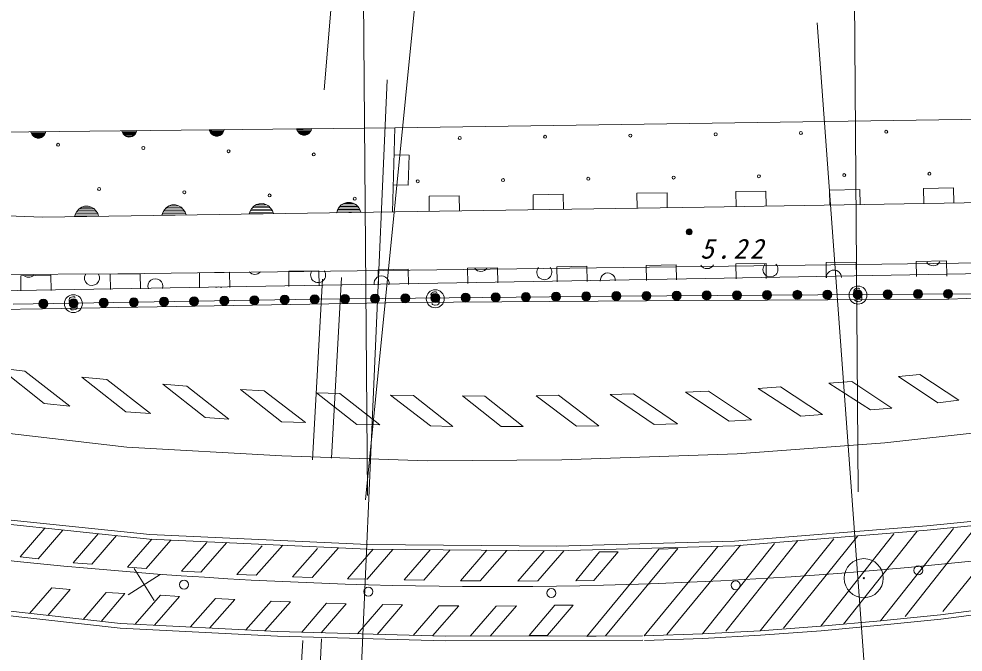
# Model space of a CAD drawing. Units: millimetres, scale not verified. Extents: x 40000 to 680000, y 20000 to 380000.
# Drawn here: x 145278 to 176587, y 268791 to 289784 of the extents above; entities that cross this region are included whole.
import ezdxf

# ---------------------------------------------------------------- set-up
doc = ezdxf.new("R2010")
doc.units = ezdxf.units.MM
doc.header["$LTSCALE"] = 1000
doc.linetypes.add('DASHED_SPACED', pattern=[12, 6, -6])
doc.layers.add('S-BGD', color=7, linetype='Continuous', lineweight=13)
doc.styles.add('ＭＳ ゴシック', font='')
doc.styles.get('ＭＳ ゴシック').set_extended_font_data('MS Gothic')

msp = doc.modelspace()

# ---------------------------------------------------------------- linework, layer by layer
at = {"layer": 'S-BGD'}
for p, q in [((155402, 287433), (157141, 308126)), ((158572, 291924), (156775, 273844)), ((172978, 291294), (173111, 274110)), ((156833, 273984), (156700, 291168)), ((171751, 289651), (173951, 259482)), ((157484, 287765), (156164, 257283)), ((211950, 286963), (157739, 286177)), ((157739, 286177), (141985, 286000)), ((157739, 286177), (157664, 283386)), ((145672, 286041), (146172, 286047)), ((145692, 285984), (145672, 286041)), ((146160, 286016), (145685, 286010)), ((145722, 285936), (145692, 285984)), ((145698, 285979), (146148, 285984)), ((146129, 285953), (145718, 285948)), ((145772, 285881), (145722, 285936)), ((145741, 285917), (146105, 285921)), ((145827, 285852), (145772, 285881)), ((146075, 285890), (145773, 285886)), ((145832, 285856), (146018, 285858)), ((146022, 285854), (145963, 285835)), ((146076, 285885), (146022, 285854)), ((146125, 285940), (146076, 285885)), ((146153, 285989), (146125, 285940)), ((146172, 286047), (146153, 285989)), ((148689, 286075), (149188, 286081)), ((148708, 286018), (148689, 286075)), ((149176, 286050), (148701, 286044)), ((148738, 285970), (148708, 286018)), ((148714, 286013), (149164, 286018)), ((149146, 285987), (148735, 285982)), ((148788, 285915), (148738, 285970)), ((148757, 285951), (149121, 285955)), ((148843, 285886), (148788, 285915)), ((149091, 285924), (148789, 285920)), ((148902, 285868), (148843, 285886)), ((148848, 285890), (149034, 285892)), ((148980, 285869), (148902, 285868)), ((149038, 285888), (148980, 285869)), ((149093, 285919), (149038, 285888)), ((149141, 285974), (149093, 285919)), ((149169, 286023), (149141, 285974)), ((149188, 286081), (149169, 286023)), ((151586, 286108), (152086, 286113)), ((151606, 286050), (151586, 286108)), ((152074, 286082), (151599, 286077)), ((151636, 286002), (151606, 286050)), ((151612, 286046), (152062, 286051)), ((152044, 286019), (151633, 286015)), ((151686, 285948), (151636, 286002)), ((151655, 285984), (152019, 285988)), ((151741, 285918), (151686, 285948)), ((151989, 285956), (151687, 285953)), ((151800, 285900), (151741, 285918)), ((151746, 285922), (151932, 285924)), ((151878, 285901), (151800, 285900)), ((151936, 285920), (151878, 285901)), ((151991, 285951), (151936, 285920)), ((152039, 286007), (151991, 285951)), ((152067, 286056), (152039, 286007)), ((152086, 286113), (152067, 286056)), ((154484, 286140), (154984, 286146)), ((154504, 286083), (154484, 286140)), ((154972, 286114), (154497, 286109)), ((154534, 286035), (154504, 286083)), ((154510, 286078), (154960, 286083)), ((154942, 286052), (154530, 286047)), ((154584, 285980), (154534, 286035)), ((154553, 286016), (154917, 286020)), ((154639, 285951), (154584, 285980)), ((154887, 285989), (154585, 285985)), ((154698, 285933), (154639, 285951)), ((154644, 285955), (154830, 285957)), ((154776, 285934), (154698, 285933)), ((154834, 285953), (154776, 285934)), ((154889, 285984), (154834, 285953)), ((154937, 286039), (154889, 285984)), ((154965, 286088), (154937, 286039)), ((154984, 286146), (154965, 286088)), ((145886, 285834), (145827, 285852)), ((145963, 285835), (145886, 285834)), ((158214, 285268), (157715, 285281)), ((158188, 284268), (158214, 285268)), ((157688, 284282), (158188, 284268)), ((166772, 284020), (165772, 284005)), ((165772, 284005), (165779, 283505)), ((166779, 283520), (166772, 284020)), ((170049, 284074), (169049, 284057)), ((169049, 284057), (169058, 283557)), ((170058, 283574), (170049, 284074)), ((173160, 284129), (172160, 284111)), ((172160, 284111), (172169, 283611)), ((173169, 283629), (173160, 284129)), ((176272, 284183), (175272, 284166)), ((175272, 284166), (175281, 283666)), ((176280, 283683), (176272, 284183)), ((155967, 283619), (156054, 283669)), ((156054, 283669), (156148, 283700)), ((156358, 283667), (156060, 283663)), ((156148, 283700), (156272, 283702)), ((156272, 283702), (156366, 283673)), ((156366, 283673), (156455, 283627)), ((159879, 283919), (158879, 283904)), ((158879, 283904), (158887, 283404)), ((159887, 283419), (159879, 283919)), ((163325, 283970), (162326, 283955)), ((162326, 283955), (162333, 283455)), ((163333, 283470), (163325, 283970)), ((168002, 283538), (189782, 283920)), ((139326, 283470), (146072, 283214)), ((146072, 283214), (168002, 283538)), ((147152, 283322), (147197, 283401)), ((147189, 283381), (147847, 283391)), ((147197, 283401), (147273, 283490)), ((147810, 283440), (147228, 283431)), ((147273, 283490), (147361, 283539)), ((147276, 283482), (147759, 283489)), ((147361, 283539), (147454, 283571)), ((147665, 283538), (147367, 283534)), ((147454, 283571), (147578, 283573)), ((147578, 283573), (147673, 283544)), ((147673, 283544), (147761, 283497)), ((147761, 283497), (147841, 283411)), ((147841, 283411), (147890, 283333)), ((150019, 283273), (150050, 283365)), ((150050, 283365), (150095, 283444)), ((150778, 283384), (150058, 283373)), ((150087, 283424), (150745, 283434)), ((150095, 283444), (150171, 283533)), ((150708, 283483), (150126, 283474)), ((150171, 283533), (150259, 283582)), ((150173, 283525), (150657, 283532)), ((150259, 283582), (150352, 283614)), ((150563, 283581), (150265, 283577)), ((150352, 283614), (150476, 283616)), ((150476, 283616), (150570, 283587)), ((150570, 283587), (150659, 283540)), ((150659, 283540), (150738, 283454)), ((150738, 283454), (150788, 283376)), ((150788, 283376), (150819, 283285)), ((152917, 283316), (152948, 283408)), ((152936, 283366), (153696, 283378)), ((152948, 283408), (152992, 283487)), ((153675, 283427), (152955, 283417)), ((152985, 283467), (153643, 283477)), ((152992, 283487), (153069, 283576)), ((153606, 283526), (153024, 283518)), ((153069, 283576), (153156, 283626)), ((153071, 283568), (153555, 283575)), ((153156, 283626), (153250, 283657)), ((153460, 283624), (153162, 283620)), ((153250, 283657), (153374, 283659)), ((153374, 283659), (153468, 283630)), ((153468, 283630), (153557, 283583)), ((153557, 283583), (153636, 283497)), ((153636, 283497), (153685, 283419)), ((153685, 283419), (153717, 283328)), ((155815, 283359), (155845, 283451)), ((156615, 283371), (155815, 283359)), ((155834, 283409), (156594, 283421)), ((155845, 283451), (155890, 283530)), ((156573, 283470), (155853, 283460)), ((155883, 283510), (156540, 283520)), ((155890, 283530), (155967, 283619)), ((156504, 283569), (155922, 283561)), ((155969, 283611), (156453, 283618)), ((156455, 283627), (156534, 283540)), ((156534, 283540), (156583, 283462)), ((156583, 283462), (156615, 283371)), ((147121, 283230), (147152, 283322)), ((147921, 283242), (147121, 283230)), ((147141, 283280), (147900, 283291)), ((147880, 283341), (147160, 283330)), ((147890, 283333), (147921, 283242)), ((150819, 283285), (150019, 283273)), ((150038, 283323), (150798, 283334)), ((153717, 283328), (152917, 283316)), ((167958, 281580), (190844, 281863)), ((148560, 281334), (167958, 281580)), ((158188, 281482), (157188, 281465)), ((158196, 280982), (158188, 281482)), ((161150, 281531), (160151, 281515)), ((160151, 281515), (160159, 281015)), ((161159, 281031), (161150, 281531)), ((164113, 281581), (163113, 281564)), ((163113, 281564), (163121, 281064)), ((164121, 281081), (164113, 281581)), ((167075, 281630), (166075, 281613)), ((166075, 281613), (166083, 281113)), ((167083, 281130), (167075, 281630)), ((170053, 281675), (169053, 281660)), ((169053, 281660), (169060, 281161)), ((170060, 281175), (170053, 281675)), ((173044, 281717), (172044, 281703)), ((172044, 281703), (172051, 281203)), ((173051, 281217), (173044, 281717)), ((176035, 281759), (175035, 281745)), ((175035, 281745), (175042, 281245)), ((176042, 281259), (176035, 281759)), ((168048, 281177), (138443, 280656)), ((138553, 281273), (148560, 281334)), ((146339, 281284), (145339, 281267)), ((145339, 281267), (145347, 280767)), ((146347, 280784), (146339, 281284)), ((149301, 281334), (148301, 281317)), ((148301, 281317), (148310, 280817)), ((149310, 280834), (149301, 281334)), ((152264, 281383), (151264, 281366)), ((151264, 281366), (151272, 280866)), ((152272, 280883), (152264, 281383)), ((155226, 281432), (154226, 281416)), ((154226, 281416), (154234, 280916)), ((155234, 280932), (155226, 281432)), ((157188, 281465), (157197, 280965)), ((177423, 281345), (168048, 281177)), ((173035, 280847), (172999, 280829)), ((173081, 280855), (173035, 280847)), ((173113, 280855), (173081, 280855)), ((173137, 280849), (173113, 280855)), ((173156, 280835), (173137, 280849)), ((146981, 280545), (146953, 280517)), ((147017, 280563), (146981, 280545)), ((147063, 280572), (147017, 280563)), ((147095, 280572), (147063, 280572)), ((147119, 280566), (147095, 280572)), ((147139, 280551), (147119, 280566)), ((165094, 280596), (155103, 280488)), ((158954, 280679), (158941, 280642)), ((158941, 280642), (158946, 280608)), ((158946, 280608), (158952, 280586)), ((158952, 280586), (158969, 280559)), ((158982, 280707), (158954, 280679)), ((158969, 280559), (158993, 280547)), ((159018, 280724), (158982, 280707)), ((158993, 280547), (159171, 280485)), ((159064, 280733), (159018, 280724)), ((159096, 280733), (159064, 280733)), ((159120, 280727), (159096, 280733)), ((159140, 280712), (159120, 280727)), ((175108, 280662), (165094, 280596)), ((172970, 280801), (172958, 280765)), ((172958, 280765), (172962, 280731)), ((172962, 280731), (172968, 280709)), ((172968, 280709), (172986, 280682)), ((172999, 280829), (172970, 280801)), ((172986, 280682), (173009, 280669)), ((173009, 280669), (173188, 280607)), ((173188, 280607), (173210, 280584)), ((173210, 280584), (173229, 280549)), ((173229, 280549), (173233, 280513)), ((177102, 280674), (175108, 280662)), ((176111, 280496), (184104, 280762)), ((155103, 280488), (145090, 280323)), ((146062, 280171), (158087, 280376)), ((146953, 280517), (146940, 280481)), ((146940, 280481), (146945, 280447)), ((146945, 280447), (146950, 280425)), ((146950, 280425), (146968, 280398)), ((146968, 280398), (146992, 280385)), ((146992, 280385), (147170, 280323)), ((147170, 280323), (147193, 280300)), ((147193, 280300), (147211, 280265)), ((147215, 280230), (147210, 280200)), ((147211, 280265), (147215, 280230)), ((158087, 280376), (166091, 280439)), ((158996, 280320), (158969, 280350)), ((159024, 280302), (158996, 280320)), ((159055, 280295), (159024, 280302)), ((159085, 280296), (159055, 280295)), ((159153, 280309), (159085, 280296)), ((159196, 280331), (159153, 280309)), ((159171, 280485), (159194, 280462)), ((159194, 280462), (159213, 280427)), ((159211, 280361), (159196, 280331)), ((159216, 280391), (159211, 280361)), ((159213, 280427), (159216, 280391)), ((166091, 280439), (176111, 280496)), ((173013, 280442), (172986, 280472)), ((173041, 280425), (173013, 280442)), ((173071, 280417), (173041, 280425)), ((173101, 280418), (173071, 280417)), ((173169, 280431), (173101, 280418)), ((173212, 280453), (173169, 280431)), ((173228, 280483), (173212, 280453)), ((173233, 280513), (173228, 280483)), ((138054, 280044), (146062, 280171)), ((146995, 280159), (146968, 280189)), ((147023, 280141), (146995, 280159)), ((147053, 280133), (147023, 280141)), ((147084, 280134), (147053, 280133)), ((147152, 280147), (147084, 280134)), ((147195, 280169), (147152, 280147)), ((147210, 280200), (147195, 280169)), ((146119, 277037), (144639, 278205)), ((144639, 278205), (145477, 278106)), ((145477, 278106), (146964, 276946)), ((148819, 276761), (147368, 277902)), ((147368, 277902), (148198, 277832)), ((148198, 277832), (149641, 276703)), ((172138, 277705), (172895, 277767)), ((174223, 276878), (172895, 277767)), ((174446, 277925), (175151, 277998)), ((174446, 277925), (175745, 277052)), ((176446, 277147), (175151, 277998)), ((150049, 277673), (151450, 276569)), ((150049, 277673), (150851, 277607)), ((150851, 277607), (152243, 276514)), ((153991, 276428), (152623, 277498)), ((152623, 277498), (153414, 277458)), ((153414, 277458), (154777, 276401)), ((167380, 277408), (168149, 277438)), ((167380, 277408), (168824, 276449)), ((169568, 276486), (168149, 277438)), ((169788, 277531), (170536, 277591)), ((169788, 277531), (171202, 276611)), ((170536, 277591), (171925, 276666)), ((171925, 276666), (170536, 277591)), ((172138, 277705), (173514, 276824)), ((155147, 277385), (155921, 277366)), ((155147, 277385), (156480, 276338)), ((157246, 276323), (155921, 277366)), ((157604, 277310), (158361, 277297)), ((157604, 277310), (158922, 276289)), ((159664, 276275), (158361, 277297)), ((159982, 277284), (160727, 277281)), ((159982, 277284), (161269, 276268)), ((161997, 276271), (160727, 277281)), ((162430, 277290), (163166, 277304)), ((162430, 277290), (163771, 276286)), ((164505, 276293), (163166, 277304)), ((164885, 277331), (165658, 277353)), ((164885, 277331), (166339, 276333)), ((167111, 276364), (165658, 277353)), ((175745, 277052), (176446, 277147)), ((146964, 276946), (146119, 277037)), ((173514, 276824), (174223, 276878)), ((149641, 276703), (148819, 276761)), ((152243, 276514), (151450, 276569)), ((168824, 276449), (169568, 276486)), ((171202, 276611), (171925, 276666)), ((148859, 275588), (143530, 276209)), ((154777, 276401), (153991, 276428)), ((156480, 276338), (157246, 276323)), ((158922, 276289), (159664, 276275)), ((161269, 276268), (161997, 276271)), ((163771, 276286), (164505, 276293)), ((166339, 276333), (167111, 276364)), ((178198, 276193), (173991, 275731)), ((154001, 275294), (148859, 275588)), ((173991, 275731), (169099, 275363)), ((158813, 275137), (154001, 275294)), ((169099, 275363), (163280, 275162)), ((163280, 275162), (158813, 275137)), ((175381, 272979), (182346, 273672)), ((143075, 273370), (149622, 272690)), ((182362, 273523), (175394, 272830)), ((149611, 272540), (143055, 273222)), ((175918, 270135), (178297, 273096)), ((146135, 272901), (145317, 271951)), ((146740, 272839), (145919, 271884)), ((147907, 272717), (147080, 271755)), ((169004, 272468), (175381, 272979)), ((175394, 272830), (169012, 272318)), ((171873, 269650), (174286, 272709)), ((175061, 272803), (172622, 269713)), ((176267, 272888), (173844, 269828)), ((177053, 272995), (174661, 269974)), ((148512, 272654), (147695, 271704)), ((149681, 272537), (148880, 271605)), ((150315, 272507), (149502, 271562)), ((156842, 272206), (149611, 272540)), ((149622, 272690), (156846, 272356)), ((151514, 272429), (150675, 271479)), ((152174, 272422), (151308, 271441)), ((163113, 272299), (169004, 272468)), ((167945, 269393), (170330, 272395)), ((171105, 272486), (168716, 269480)), ((172305, 272542), (169856, 269498)), ((173095, 272646), (170629, 269581)), ((153342, 272319), (152503, 271369)), ((154025, 272336), (153145, 271341)), ((155179, 272221), (154355, 271288)), ((155873, 272251), (155000, 271263)), ((157026, 272204), (156172, 271218)), ((157682, 272198), (156823, 271205)), ((163114, 272149), (156842, 272206)), ((156846, 272356), (163113, 272299)), ((158919, 272187), (158050, 271182)), ((159576, 272181), (158703, 271172)), ((160796, 272170), (159917, 271154)), ((161452, 272164), (160575, 271151)), ((162697, 272153), (161825, 271145)), ((163362, 272156), (162490, 271149)), ((169012, 272318), (163114, 272149)), ((163747, 271157), (164535, 272110)), ((164115, 269312), (166497, 272203)), ((165144, 272118), (164346, 271168)), ((164535, 272110), (165144, 272118)), ((164733, 269326), (167122, 272226)), ((166012, 269330), (168449, 272287)), ((167122, 272226), (166497, 272203)), ((169200, 272333), (166763, 269376)), ((145919, 271884), (145317, 271951)), ((147695, 271704), (147080, 271755)), ((149502, 271562), (148880, 271605)), ((149097, 271558), (149766, 270502)), ((151308, 271441), (150675, 271479)), ((148904, 270695), (149959, 271365)), ((153145, 271341), (152503, 271369)), ((155000, 271263), (154355, 271288)), ((156823, 271205), (156172, 271218)), ((158703, 271172), (158050, 271182)), ((160575, 271151), (159917, 271154)), ((162490, 271149), (161825, 271145)), ((163747, 271157), (164346, 271168)), ((146365, 270924), (145633, 270072)), ((146979, 270871), (146235, 270005)), ((146365, 270924), (146979, 270871)), ((148167, 270768), (147407, 269875)), ((148796, 270736), (148007, 269809)), ((148167, 270768), (148796, 270736)), ((149974, 270675), (149135, 269713)), ((150605, 270639), (149770, 269680)), ((149974, 270675), (150605, 270639)), ((151796, 270569), (150957, 269620)), ((152436, 270538), (151596, 269587)), ((151796, 270569), (152436, 270538)), ((148634, 269588), (142069, 270316)), ((142090, 270465), (148646, 269738)), ((153640, 270478), (152800, 269525)), ((154286, 270454), (153438, 269492)), ((153640, 270478), (154286, 270454)), ((155481, 270410), (154659, 269448)), ((156127, 270396), (155301, 269430)), ((155481, 270410), (156127, 270396)), ((157348, 270368), (156511, 269396)), ((157997, 270355), (157155, 269378)), ((157348, 270368), (157997, 270355)), ((159204, 270330), (158351, 269344)), ((159861, 270326), (158996, 269326)), ((159204, 270330), (159861, 270326)), ((161106, 270317), (160237, 269317)), ((161777, 270327), (160901, 269319)), ((161106, 270317), (161777, 270327)), ((162198, 269346), (163048, 270347)), ((163653, 270347), (162810, 269354)), ((163048, 270347), (163653, 270347)), ((175836, 270032), (177885, 270295)), ((173844, 269828), (175836, 270032)), ((177906, 270147), (175853, 269883)), ((153851, 269321), (148634, 269588)), ((153857, 269471), (148646, 269738)), ((169856, 269498), (171873, 269650)), ((171873, 269650), (173844, 269828)), ((173857, 269679), (171885, 269501)), ((175853, 269883), (173858, 269679)), ((159410, 269165), (153851, 269321)), ((153857, 269471), (159412, 269315)), ((159412, 269315), (165960, 269333)), ((162810, 269354), (162198, 269346)), ((164115, 269312), (164733, 269326)), ((166012, 269330), (167945, 269393)), ((167945, 269393), (169856, 269498)), ((169865, 269349), (167951, 269244)), ((171885, 269501), (169865, 269349)), ((165964, 269183), (159410, 269165)), ((167951, 269244), (166017, 269180))]:
    msp.add_line(p, q, dxfattribs=at)
at = {"layer": 'S-BGD', "linetype": 'DASHED_SPACED'}
for p, q in [((155347, 281159), (154338, 262785)), ((155972, 281209), (154964, 262835))]:
    msp.add_line(p, q, dxfattribs=at)
at = {"layer": 'S-BGD'}
for centre, radius in [((159896, 285834), 49.7), ((162725, 285875), 49.7), ((165553, 285917), 49.7), ((168381, 285958), 49.7), ((171209, 286000), 49.7), ((174037, 286041), 49.7), ((146578, 285611), 49.7), ((149404, 285504), 49.7), ((152230, 285397), 49.7), ((155057, 285290), 49.7), ((169816, 284565), 49.7), ((172644, 284606), 49.7), ((175472, 284648), 49.7), ((158503, 284399), 49.7), ((161331, 284440), 49.7), ((164159, 284482), 49.7), ((166988, 284523), 49.7), ((147937, 284144), 49.7), ((150764, 284037), 49.7), ((153590, 283930), 49.7), ((156416, 283823), 49.7), ((167504, 282723), 100), ((167504, 282723), 87.5), ((167504, 282723), 75), ((167504, 282723), 62.5), ((167504, 282723), 50), ((167504, 282723), 37.5), ((167504, 282722), 25), ((167504, 282723), 12.5), ((173101, 280627), 298), ((147084, 280343), 298), ((149089, 280389), 149), ((150088, 280405), 149), ((150088, 280405), 132), ((151088, 280422), 149), ((151088, 280422), 132), ((151088, 280422), 115), ((152088, 280438), 149), ((152088, 280438), 132), ((152088, 280438), 115), ((152088, 280438), 96.7), ((153088, 280455), 149), ((153088, 280455), 132), ((153088, 280455), 115), ((153088, 280455), 96.7), ((153088, 280455), 79.5), ((154088, 280471), 149), ((154088, 280471), 132), ((154088, 280471), 115), ((154088, 280471), 96.7), ((154088, 280471), 79.5), ((155088, 280488), 149), ((155088, 280488), 132), ((155088, 280488), 115), ((155088, 280488), 96.7), ((155088, 280488), 79.5), ((155088, 280488), 58.5), ((156088, 280498), 149), ((156088, 280498), 132), ((156088, 280498), 115), ((156088, 280498), 96.7), ((156088, 280498), 79.5), ((156088, 280498), 58.5), ((156088, 280498), 40.5), ((157088, 280509), 149), ((157088, 280509), 132), ((157088, 280509), 115), ((157088, 280509), 96.7), ((157088, 280509), 79.5), ((157088, 280509), 58.5), ((157088, 280509), 40.5), ((157088, 280509), 23.2), ((158088, 280520), 149), ((158088, 280520), 132), ((158088, 280520), 115), ((158088, 280520), 96.7), ((158088, 280520), 79.5), ((158088, 280520), 58.5), ((158088, 280520), 40.5), ((158088, 280520), 23.2), ((159085, 280505), 298), ((159088, 280531), 149), ((159088, 280531), 132), ((159088, 280531), 115), ((159088, 280531), 96.7), ((159088, 280531), 79.5), ((159088, 280531), 58.5), ((159088, 280531), 40.5), ((159088, 280531), 23.2), ((159088, 280531), 4.5), ((160088, 280542), 149), ((160088, 280542), 132), ((160088, 280542), 115), ((160088, 280542), 96.7), ((160088, 280542), 79.5), ((160088, 280542), 58.5), ((160088, 280542), 40.5), ((160088, 280542), 23.2), ((160088, 280542), 4.5), ((161088, 280553), 149), ((161088, 280553), 132), ((161088, 280553), 115), ((161088, 280553), 96.7), ((161088, 280553), 79.5), ((161088, 280553), 58.5), ((161088, 280553), 40.5), ((161088, 280553), 23.2), ((161088, 280553), 4.5), ((162088, 280563), 149), ((162088, 280563), 132), ((162088, 280563), 115), ((162088, 280563), 96.7), ((162088, 280563), 79.5), ((162088, 280563), 58.5), ((162088, 280563), 40.5), ((162088, 280563), 23.2), ((162088, 280563), 4.5), ((163088, 280574), 149), ((163088, 280574), 132), ((163088, 280574), 115), ((163088, 280574), 96.7), ((163088, 280574), 79.5), ((163088, 280574), 58.5), ((163088, 280574), 40.5), ((163088, 280574), 23.2), ((163088, 280574), 4.5), ((164088, 280585), 149), ((164088, 280585), 132), ((164088, 280585), 115), ((164088, 280585), 96.7), ((164088, 280585), 79.5), ((164088, 280585), 58.5), ((164088, 280585), 40.5), ((164088, 280585), 23.2), ((164088, 280585), 4.5), ((165088, 280596), 149), ((165088, 280596), 132), ((165088, 280596), 115), ((165088, 280596), 96.7), ((165088, 280596), 79.5), ((165088, 280596), 58.5), ((165088, 280596), 40.5), ((165088, 280596), 23.2), ((165088, 280596), 4.5), ((166088, 280602), 149), ((166088, 280602), 132), ((166088, 280602), 115), ((166088, 280602), 96.7), ((166088, 280602), 79.5), ((166088, 280602), 58.5), ((166088, 280602), 40.5), ((166088, 280602), 23.2), ((166088, 280602), 4.5), ((167088, 280609), 149), ((167088, 280609), 132), ((167088, 280609), 115), ((167088, 280609), 96.7), ((167088, 280609), 79.5), ((167088, 280609), 58.5), ((167088, 280609), 40.5), ((167088, 280609), 23.2), ((167088, 280609), 4.5), ((168088, 280616), 149), ((168088, 280616), 132), ((168088, 280616), 115), ((168088, 280616), 96.7), ((168088, 280616), 79.5), ((168088, 280616), 58.5), ((168088, 280616), 40.5), ((168088, 280616), 23.2), ((168088, 280616), 4.5), ((169088, 280622), 149), ((169088, 280622), 132), ((169088, 280622), 115), ((169088, 280622), 96.7), ((169088, 280622), 79.5), ((169088, 280622), 58.5), ((169088, 280622), 40.5), ((169088, 280622), 23.2), ((169088, 280622), 4.5), ((170088, 280629), 149), ((170088, 280629), 132), ((170088, 280629), 115), ((170088, 280629), 96.7), ((170088, 280629), 79.5), ((170088, 280629), 58.5), ((170088, 280629), 40.5), ((170088, 280629), 23.2), ((170088, 280629), 4.5), ((171088, 280636), 149), ((171088, 280636), 132), ((171088, 280636), 115), ((171088, 280636), 96.7), ((171088, 280636), 79.5), ((171088, 280636), 58.5), ((171088, 280636), 40.5), ((171088, 280636), 23.2), ((171088, 280636), 4.5), ((172088, 280642), 149), ((172088, 280642), 132), ((172088, 280642), 115), ((172088, 280642), 96.7), ((172088, 280642), 79.5), ((172088, 280642), 58.5), ((172088, 280642), 40.5), ((172088, 280642), 23.2), ((172088, 280642), 4.5), ((173089, 280649), 149), ((173089, 280649), 132), ((173089, 280649), 115), ((173089, 280649), 96.7), ((173089, 280649), 79.5), ((173089, 280649), 58.5), ((173089, 280649), 40.5), ((173089, 280649), 23.2), ((173089, 280649), 4.5), ((174089, 280656), 149), ((174089, 280656), 132), ((174089, 280656), 115), ((174089, 280656), 96.7), ((174089, 280656), 79.5), ((174089, 280656), 58.5), ((174089, 280656), 40.5), ((174089, 280656), 23.2), ((174089, 280656), 4.5), ((175089, 280662), 149), ((175089, 280662), 132), ((175089, 280662), 115), ((175089, 280662), 96.7), ((175089, 280662), 79.5), ((175089, 280662), 58.5), ((175089, 280662), 40.5), ((175089, 280662), 23.2), ((175089, 280662), 4.5), ((176089, 280668), 149), ((176089, 280668), 132), ((176089, 280668), 115), ((176089, 280668), 96.7), ((176089, 280668), 79.5), ((176089, 280668), 58.5), ((176089, 280668), 40.5), ((176089, 280668), 23.2), ((176089, 280668), 4.5), ((146089, 280340), 149), ((146089, 280340), 132), ((146089, 280340), 115), ((146089, 280340), 96.7), ((146089, 280340), 79.5), ((146089, 280340), 58.5), ((146089, 280340), 40.5), ((146089, 280340), 23.2), ((146089, 280340), 4.5), ((147089, 280356), 149), ((147089, 280356), 132), ((147089, 280356), 115), ((147089, 280356), 96.7), ((147089, 280356), 79.5), ((147089, 280356), 58.5), ((147089, 280356), 40.5), ((147089, 280356), 23.2), ((147089, 280356), 4.5), ((148089, 280373), 149), ((148089, 280373), 132), ((148089, 280373), 115), ((148089, 280373), 96.7), ((148089, 280373), 79.5), ((148089, 280373), 58.5), ((148089, 280373), 40.5), ((148089, 280373), 23.2), ((148089, 280373), 4.5), ((149089, 280389), 132), ((149089, 280389), 115), ((149089, 280389), 96.7), ((149089, 280389), 79.5), ((149089, 280389), 58.5), ((149089, 280389), 40.5), ((149089, 280389), 23.2), ((149089, 280389), 4.5), ((150088, 280405), 115), ((150088, 280405), 96.7), ((150088, 280405), 79.5), ((150088, 280405), 58.5), ((150088, 280405), 40.5), ((150088, 280405), 23.2), ((150088, 280405), 4.5), ((151088, 280422), 96.7), ((151088, 280422), 79.5), ((151088, 280422), 58.5), ((151088, 280422), 40.5), ((151088, 280422), 23.2), ((151088, 280422), 4.5), ((152088, 280438), 79.5), ((152088, 280438), 58.5), ((152088, 280438), 40.5), ((152088, 280438), 23.2), ((152088, 280438), 4.5), ((153088, 280455), 58.5), ((153088, 280455), 40.5), ((153088, 280455), 23.2), ((153088, 280455), 4.5), ((154088, 280471), 58.5), ((154088, 280471), 40.5), ((154088, 280471), 23.2), ((154088, 280471), 4.5), ((155088, 280488), 40.5), ((155088, 280488), 23.2), ((155088, 280488), 4.5), ((156088, 280498), 23.2), ((156088, 280498), 4.5), ((157088, 280509), 4.5), ((158088, 280520), 4.5), ((173293, 271242), 647), ((175099, 271500), 149), ((150755, 271027), 149), ((169047, 271008), 149), ((173293, 271242), 19.5), ((156865, 270795), 149), ((162933, 270746), 149)]:
    msp.add_circle(centre, radius, dxfattribs=at)
for centre, radius, start, end in [((160596, 281658), 249, 217.0798, 324.6544), ((162700, 281385), 249, 141.3394, 40.3949), ((168096, 281753), 249, 211.9287, 329.589), ((170199, 281479), 249, 136.8346, 44.6831), ((175595, 281847), 249, 210.6804, 330.8373), ((145598, 281469), 249, 229.2293, 312.5516), ((147701, 281195), 249, 151.9708, 29.8102), ((149805, 280922), 249, 342.221, 199.6907), ((153097, 281563), 249, 222.6671, 319.0672), ((155201, 281290), 249, 146.7626, 34.9716), ((157304, 281016), 249, 349.4918, 192.4199), ((164804, 281111), 249, 356.579, 185.3327), ((172303, 281206), 249, 0.919, 180.6957), ((151908, 280648), 249, 67.7528, 114.159), ((161027, 420965), 150000, 259.77966, 278.83142)]:
    msp.add_arc(centre, radius, start, end, dxfattribs=at)

# ---------------------------------------------------------------- texts
at = {"layer": 'S-BGD', "insert": (167870, 281824), "char_height": 659.8, "attachment_point": 7, "style": 'ＭＳ ゴシック'}
msp.add_mtext('\\T1.22;\\Q15;5.22', dxfattribs=at)

doc.saveas('drawing.dxf')
